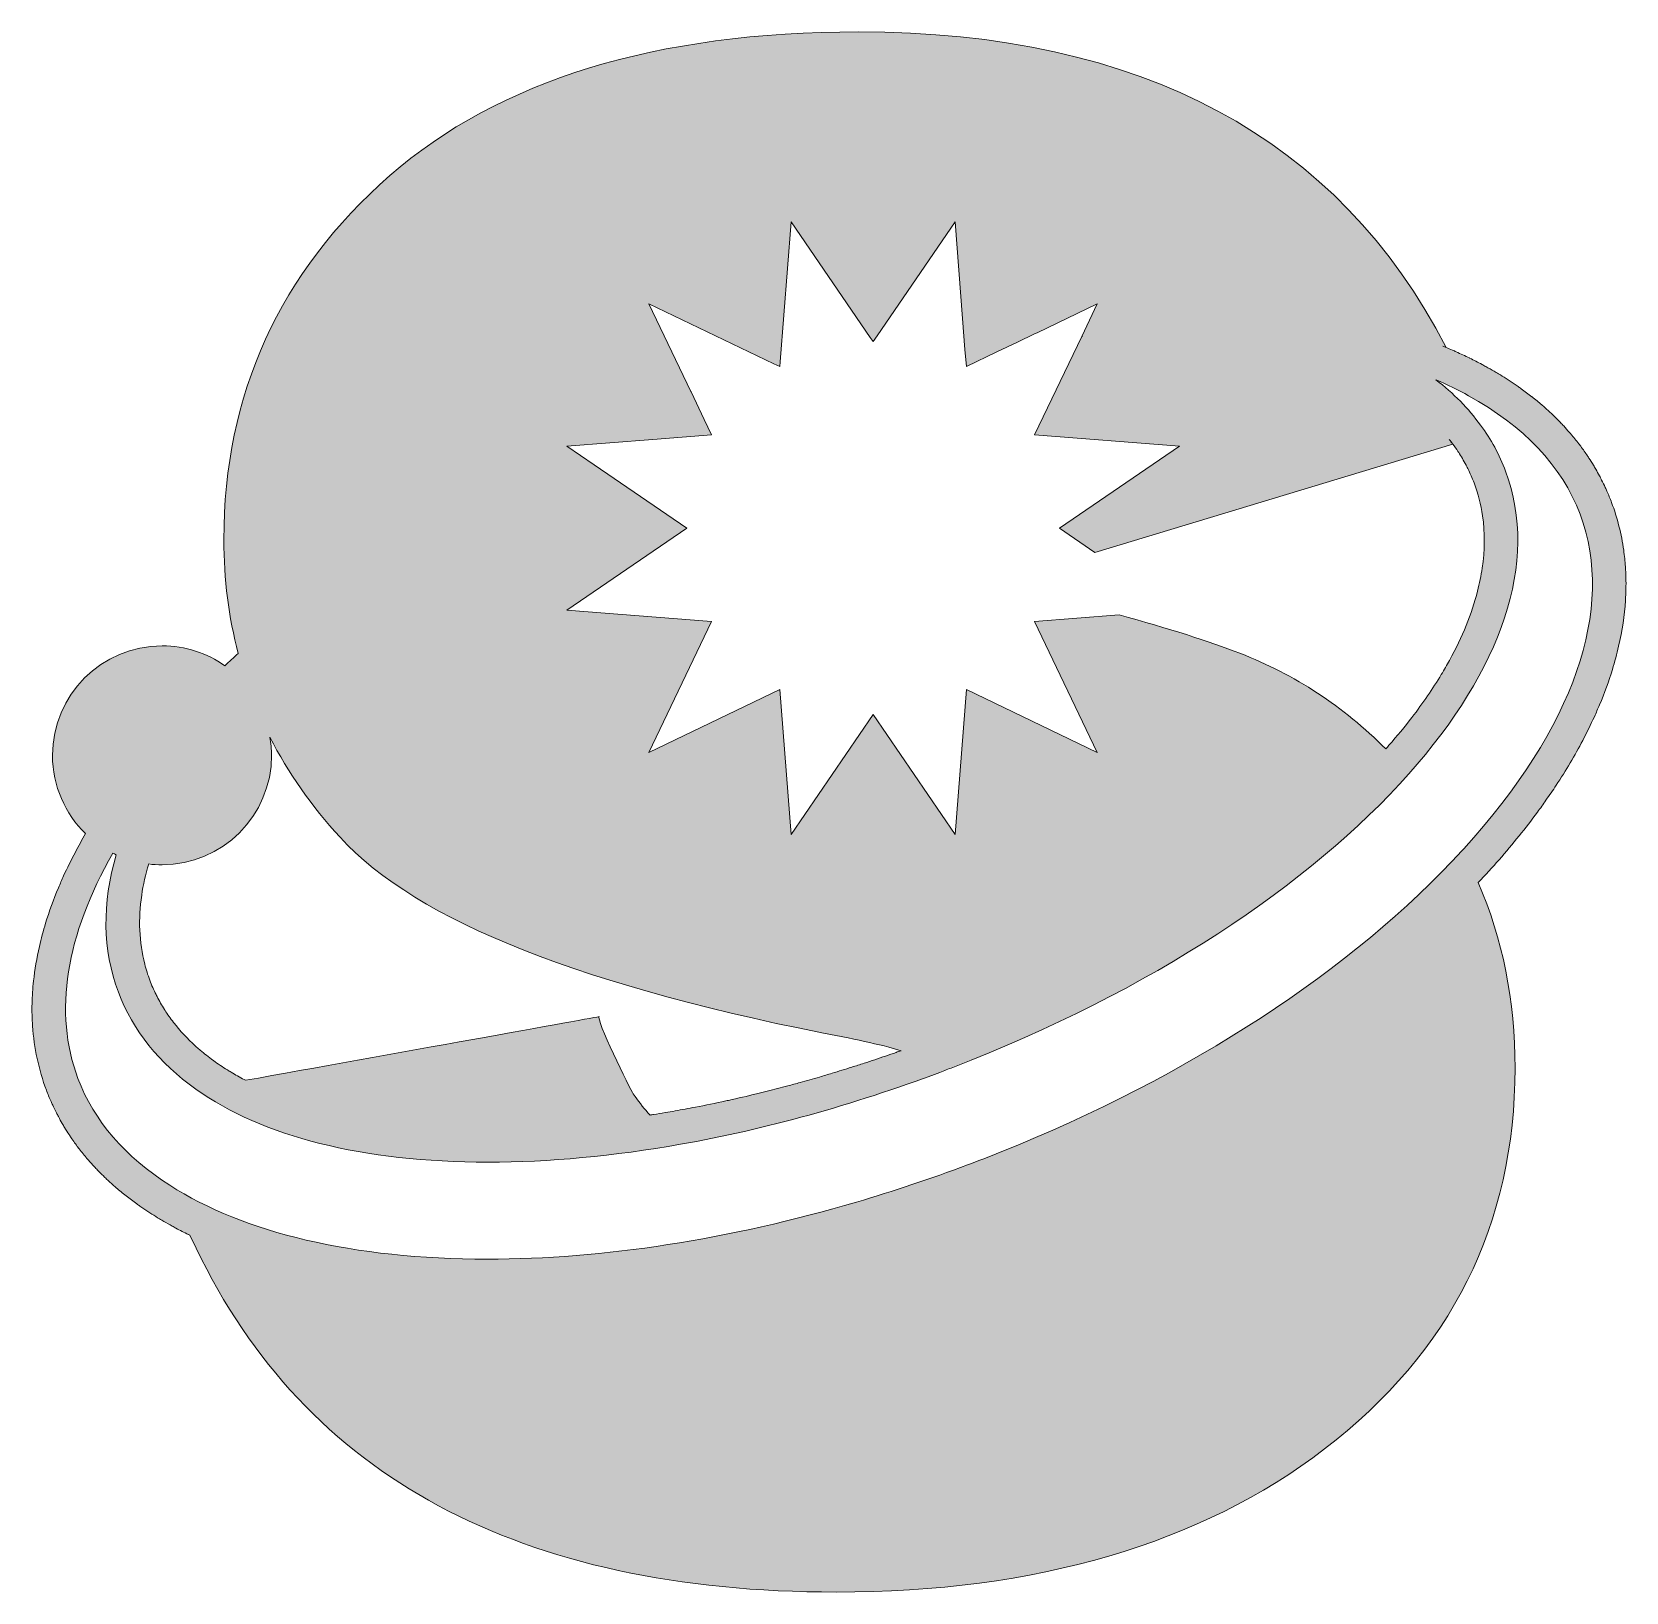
# Model space of a CAD drawing. Header units: millimetres. Extents: x -201 to -23, y -84 to 90.
import ezdxf

# ---------------------------------------------------------------- set-up
doc = ezdxf.new("R2010")
doc.units = ezdxf.units.MM
doc.header["$MEASUREMENT"] = 0
doc.layers.add('Layer 1', color=7, linetype='Continuous', lineweight=0)

msp = doc.modelspace()

# ---------------------------------------------------------------- hatches: boundary and pattern name
at = {"layer": 'Layer 1', "transparency": 33554687}
h = msp.add_hatch(color=7, dxfattribs=at)
h.dxf.hatch_style = 2
edge = h.paths.add_edge_path()
edge.add_spline(control_points=[(-41.21, -0.8), (-41.26, -0.85), (-41.32, -0.91), (-41.37, -0.97), (-53.6, -14.31), (-71.78, -26.17), (-92.88, -34.61), (-94.09, -35.1), (-95.3, -35.57), (-96.53, -36.03), (-100.65, -37.58), (-104.78, -38.95), (-108.89, -40.17), (-123.06, -44.34), (-137.09, -46.53), (-150.04, -46.53), (-164.94, -46.53), (-177.19, -43.59), (-185.44, -38.3), (-190.39, -35.13), (-193.9, -31.12), (-195.67, -26.39), (-198.43, -19.06), (-197.02, -10.42), (-191.77, -1.28), (-191.65, -1.35), (-191.53, -1.4), (-191.41, -1.46), (-192.99, -6.87), (-192.95, -12.05), (-191.17, -16.77), (-189.56, -21.06), (-186.62, -24.69), (-182.52, -27.59), (-175.12, -32.85), (-163.93, -35.72), (-149.98, -35.72), (-143.14, -35.72), (-135.92, -35.04), (-128.5, -33.73), (-119.09, -32.07), (-109.35, -29.37), (-99.6, -25.71), (-99.12, -25.53), (-98.65, -25.34), (-98.17, -25.16), (-76.18, -16.68), (-58.34, -4.84), (-47.33, 7.55), (-37.06, 19.11), (-32.73, 31.13), (-36.55, 41.29), (-37.23, 43.12), (-38.17, 44.83), (-39.33, 46.41), (-40.68, 48.27), (-42.34, 49.96), (-44.31, 51.47), (-43.03, 50.92), (-41.82, 50.32), (-40.67, 49.69), (-34.56, 46.35), (-30.27, 41.88), (-28.24, 36.49), (-24.29, 25.96), (-28.9, 12.72), (-41.21, -0.8)], knot_values=[0, 0, 0, 0, 1, 1, 1, 2, 2, 2, 3, 3, 3, 4, 4, 4, 5, 5, 5, 6, 6, 6, 7, 7, 7, 8, 8, 8, 9, 9, 9, 10, 10, 10, 11, 11, 11, 12, 12, 12, 13, 13, 13, 14, 14, 14, 15, 15, 15, 16, 16, 16, 17, 17, 17, 18, 18, 18, 19, 19, 19, 20, 20, 20, 21, 21, 21, 22, 22, 22, 22], degree=3, periodic=0)
edge = h.paths.add_edge_path()
edge.add_spline(control_points=[(-188.57, -5.97), (-188.41, -4.82), (-188.13, -3.66), (-187.79, -2.49), (-187.3, -2.55), (-186.8, -2.59), (-186.3, -2.59), (-179.56, -2.59), (-174.09, 2.88), (-174.09, 9.62), (-174.09, 10.31), (-174.16, 10.98), (-174.27, 11.64), (-172.26, 7.69), (-169.65, 3.96), (-166.46, 0.49), (-157.83, -8.92), (-139.3, -16.24), (-109.83, -21.88), (-108.14, -22.22), (-106.64, -22.56), (-105.3, -22.9), (-105.3, -22.9), (-103.93, -23.3), (-103.93, -23.3), (-104.12, -23.36), (-104.3, -23.43), (-104.48, -23.49), (-104.88, -23.63), (-105.27, -23.76), (-105.66, -23.89), (-106.46, -24.17), (-107.25, -24.44), (-108.05, -24.7), (-108.51, -24.84), (-108.96, -24.99), (-109.42, -25.13), (-110.15, -25.36), (-110.88, -25.59), (-111.61, -25.81), (-112.08, -25.95), (-112.55, -26.09), (-113.02, -26.23), (-113.74, -26.44), (-114.46, -26.64), (-115.18, -26.84), (-115.64, -26.97), (-116.1, -27.09), (-116.55, -27.22), (-117.32, -27.42), (-118.08, -27.61), (-118.84, -27.8), (-119.24, -27.9), (-119.64, -28.01), (-120.03, -28.1), (-121.08, -28.36), (-122.12, -28.6), (-123.15, -28.83), (-123.26, -28.85), (-123.37, -28.88), (-123.47, -28.9), (-124.6, -29.15), (-125.73, -29.38), (-126.85, -29.59), (-127.23, -29.67), (-127.6, -29.73), (-127.98, -29.8), (-128.73, -29.94), (-129.47, -30.08), (-130.21, -30.2), (-130.65, -30.27), (-131.08, -30.34), (-131.51, -30.41), (-131.64, -30.43), (-131.77, -30.45), (-131.9, -30.47), (-131.9, -30.47), (-132.14, -30.23), (-132.14, -30.23), (-132.71, -29.56), (-133.27, -28.86), (-133.77, -28.12), (-134.11, -27.61), (-138.07, -19.59), (-137.56, -19.5), (-137.57, -19.5), (-161.99, -23.9), (-176.99, -26.6), (-176.99, -26.6), (-177.14, -26.52), (-177.14, -26.52), (-177.64, -26.25), (-178.12, -25.98), (-178.59, -25.7), (-178.66, -25.66), (-178.74, -25.61), (-178.81, -25.57), (-179.35, -25.24), (-179.87, -24.9), (-180.37, -24.54), (-180.45, -24.48), (-180.53, -24.42), (-180.62, -24.36), (-181.11, -24), (-181.58, -23.63), (-182.04, -23.25), (-182.1, -23.19), (-182.16, -23.14), (-182.22, -23.09), (-183.15, -22.28), (-183.99, -21.42), (-184.73, -20.5), (-184.79, -20.44), (-184.84, -20.37), (-184.89, -20.31), (-185.24, -19.87), (-185.56, -19.42), (-185.87, -18.96), (-185.92, -18.87), (-185.98, -18.79), (-186.03, -18.7), (-186.33, -18.23), (-186.6, -17.76), (-186.86, -17.27), (-186.89, -17.19), (-186.93, -17.12), (-186.97, -17.04), (-187.22, -16.52), (-187.46, -16), (-187.66, -15.45), (-187.66, -15.45), (-187.66, -15.45), (-187.66, -15.45), (-187.89, -14.86), (-188.08, -14.25), (-188.23, -13.64), (-188.55, -12.42), (-188.73, -11.17), (-188.78, -9.88), (-188.84, -8.6), (-188.77, -7.3), (-188.57, -5.97)], knot_values=[0, 0, 0, 0, 1, 1, 1, 2, 2, 2, 3, 3, 3, 4, 4, 4, 5, 5, 5, 6, 6, 6, 7, 7, 7, 8, 8, 8, 9, 9, 9, 10, 10, 10, 11, 11, 11, 12, 12, 12, 13, 13, 13, 14, 14, 14, 15, 15, 15, 16, 16, 16, 17, 17, 17, 18, 18, 18, 19, 19, 19, 20, 20, 20, 21, 21, 21, 22, 22, 22, 23, 23, 23, 24, 24, 24, 25, 25, 25, 26, 26, 26, 27, 27, 27, 28, 28, 28, 29, 29, 29, 30, 30, 30, 31, 31, 31, 32, 32, 32, 33, 33, 33, 34, 34, 34, 35, 35, 35, 36, 36, 36, 37, 37, 37, 38, 38, 38, 39, 39, 39, 40, 40, 40, 41, 41, 41, 42, 42, 42, 43, 43, 43, 44, 44, 44, 45, 45, 45, 46, 46, 46, 47, 47, 47, 47], degree=3, periodic=0)
edge = h.paths.add_edge_path()
edge.add_spline(control_points=[(-138.13, 42), (-138.13, 42), (-138.13, 42), (-138.13, 42), (-138.13, 42), (-141.18, 44.09), (-141.18, 44.09), (-141.18, 44.09), (-131.61, 44.83), (-131.61, 44.83), (-131.61, 44.83), (-131.61, 44.83), (-131.61, 44.83), (-131.61, 44.83), (-125.04, 45.33), (-125.04, 45.33), (-125.04, 45.33), (-125.87, 47.06), (-125.87, 47.06), (-125.87, 47.06), (-125.87, 47.06), (-125.87, 47.06), (-125.87, 47.06), (-125.87, 47.06), (-125.87, 47.06), (-125.87, 47.06), (-125.87, 47.06), (-125.87, 47.06), (-125.87, 47.06), (-127.34, 50.14), (-127.34, 50.14), (-127.34, 50.14), (-127.34, 50.14), (-127.34, 50.14), (-127.34, 50.14), (-127.35, 50.15), (-127.35, 50.15), (-127.35, 50.15), (-132.03, 59.93), (-132.03, 59.93), (-132.03, 59.93), (-118.1, 53.26), (-118.1, 53.26), (-118.1, 53.26), (-118.1, 53.26), (-118.1, 53.26), (-118.1, 53.26), (-117.43, 52.94), (-117.43, 52.94), (-117.43, 52.94), (-117.39, 53.47), (-117.39, 53.47), (-117.39, 53.47), (-117.39, 53.47), (-117.39, 53.47), (-117.39, 53.47), (-117.39, 53.48), (-117.39, 53.48), (-117.39, 53.48), (-117.39, 53.48), (-117.39, 53.48), (-117.39, 53.48), (-116.19, 69.08), (-116.19, 69.08), (-116.19, 69.08), (-107.37, 56.19), (-107.37, 56.19), (-107.37, 56.19), (-107.36, 56.19), (-107.36, 56.19), (-107.36, 56.19), (-107.04, 55.72), (-107.04, 55.72), (-107.04, 55.72), (-106.6, 56.37), (-106.6, 56.37), (-106.6, 56.37), (-106.6, 56.37), (-106.6, 56.37), (-106.6, 56.37), (-97.9, 69.08), (-97.9, 69.08), (-97.9, 69.08), (-97.07, 58.31), (-97.07, 58.31), (-97.07, 58.31), (-97.07, 58.31), (-97.07, 58.31), (-97.07, 58.31), (-96.8, 54.84), (-96.8, 54.84), (-96.8, 54.84), (-96.8, 54.84), (-96.8, 54.84), (-96.8, 54.84), (-96.65, 52.94), (-96.65, 52.94), (-96.65, 52.94), (-93.24, 54.57), (-93.24, 54.57), (-93.24, 54.57), (-90.96, 55.66), (-90.96, 55.66), (-90.96, 55.66), (-90.96, 55.66), (-90.96, 55.66), (-90.96, 55.66), (-89.04, 56.59), (-89.04, 56.59), (-89.04, 56.59), (-88.77, 56.72), (-88.77, 56.72), (-88.77, 56.72), (-82.05, 59.93), (-82.05, 59.93), (-82.05, 59.93), (-83.79, 56.3), (-83.79, 56.3), (-83.76, 56.3), (-83.74, 56.31), (-83.71, 56.31), (-83.74, 56.31), (-83.76, 56.3), (-83.79, 56.3), (-83.79, 56.3), (-89.05, 45.33), (-89.05, 45.33), (-89.05, 45.33), (-72.9, 44.09), (-72.9, 44.09), (-72.9, 44.09), (-86.26, 34.94), (-86.26, 34.94), (-86.26, 34.94), (-82.31, 32.23), (-82.31, 32.23), (-82.31, 32.23), (-42.44, 44.3), (-42.44, 44.3), (-42.57, 44.48), (-42.69, 44.66), (-42.83, 44.83), (-42.69, 44.66), (-42.56, 44.48), (-42.43, 44.3), (-42.23, 44.03), (-42.03, 43.76), (-41.85, 43.48), (-41.8, 43.39), (-41.74, 43.31), (-41.69, 43.22), (-41.39, 42.76), (-41.11, 42.28), (-40.86, 41.79), (-40.83, 41.72), (-40.79, 41.64), (-40.75, 41.57), (-40.5, 41.05), (-40.26, 40.52), (-40.06, 39.97), (-39.61, 38.79), (-39.3, 37.56), (-39.11, 36.31), (-38.84, 34.43), (-38.86, 32.48), (-39.15, 30.49), (-39.27, 29.64), (-39.46, 28.78), (-39.68, 27.92), (-40.32, 25.4), (-41.36, 22.82), (-42.8, 20.2), (-43.08, 19.68), (-43.39, 19.15), (-43.71, 18.62), (-44.66, 17.04), (-45.76, 15.44), (-46.98, 13.85), (-47.77, 12.81), (-48.64, 11.77), (-49.54, 10.74), (-49.66, 10.6), (-49.78, 10.46), (-49.9, 10.33), (-54.61, 15.05), (-60.05, 18.63), (-66.15, 20.99), (-69.62, 22.33), (-74.13, 23.76), (-79.6, 25.28), (-79.6, 25.28), (-89.05, 24.55), (-89.05, 24.55), (-89.05, 24.55), (-82.05, 9.95), (-82.05, 9.95), (-82.05, 9.95), (-96.65, 16.94), (-96.65, 16.94), (-96.65, 16.94), (-97.9, 0.8), (-97.9, 0.8), (-97.9, 0.8), (-107.04, 14.16), (-107.04, 14.16), (-107.04, 14.16), (-116.19, 0.8), (-116.19, 0.8), (-116.19, 0.8), (-117.43, 16.94), (-117.43, 16.94), (-117.43, 16.94), (-132.03, 9.95), (-132.03, 9.95), (-132.03, 9.95), (-125.04, 24.55), (-125.04, 24.55), (-125.04, 24.55), (-141.18, 25.79), (-141.18, 25.79), (-141.18, 25.79), (-127.82, 34.94), (-127.82, 34.94), (-127.82, 34.94), (-138.13, 42), (-138.13, 42)], knot_values=[0, 0, 0, 0, 1, 1, 1, 2, 2, 2, 3, 3, 3, 4, 4, 4, 5, 5, 5, 6, 6, 6, 7, 7, 7, 8, 8, 8, 9, 9, 9, 10, 10, 10, 11, 11, 11, 12, 12, 12, 13, 13, 13, 14, 14, 14, 15, 15, 15, 16, 16, 16, 17, 17, 17, 18, 18, 18, 19, 19, 19, 20, 20, 20, 21, 21, 21, 22, 22, 22, 23, 23, 23, 24, 24, 24, 25, 25, 25, 26, 26, 26, 27, 27, 27, 28, 28, 28, 29, 29, 29, 30, 30, 30, 31, 31, 31, 32, 32, 32, 33, 33, 33, 34, 34, 34, 35, 35, 35, 36, 36, 36, 37, 37, 37, 38, 38, 38, 39, 39, 39, 40, 40, 40, 41, 41, 41, 42, 42, 42, 43, 43, 43, 44, 44, 44, 45, 45, 45, 46, 46, 46, 47, 47, 47, 48, 48, 48, 49, 49, 49, 50, 50, 50, 51, 51, 51, 52, 52, 52, 53, 53, 53, 54, 54, 54, 55, 55, 55, 56, 56, 56, 57, 57, 57, 58, 58, 58, 59, 59, 59, 60, 60, 60, 61, 61, 61, 62, 62, 62, 63, 63, 63, 64, 64, 64, 65, 65, 65, 66, 66, 66, 67, 67, 67, 68, 68, 68, 69, 69, 69, 70, 70, 70, 71, 71, 71, 72, 72, 72, 73, 73, 73, 74, 74, 74, 75, 75, 75, 75], degree=3, periodic=0)
edge = h.paths.add_edge_path()
edge.add_spline(control_points=[(-23.13, 29.4), (-23.14, 29.81), (-23.16, 30.22), (-23.19, 30.64), (-23.23, 31.25), (-23.29, 31.86), (-23.38, 32.47), (-23.63, 34.29), (-24.08, 36.07), (-24.73, 37.8), (-24.89, 38.23), (-25.07, 38.65), (-25.25, 39.07), (-25.31, 39.2), (-25.37, 39.33), (-25.43, 39.46), (-25.56, 39.75), (-25.69, 40.03), (-25.84, 40.3), (-25.91, 40.45), (-25.99, 40.6), (-26.07, 40.75), (-26.21, 41.01), (-26.35, 41.26), (-26.5, 41.52), (-26.58, 41.66), (-26.66, 41.81), (-26.75, 41.95), (-26.91, 42.22), (-27.08, 42.48), (-27.25, 42.74), (-27.33, 42.86), (-27.41, 42.98), (-27.49, 43.1), (-27.74, 43.47), (-28, 43.83), (-28.27, 44.19), (-28.27, 44.2), (-28.28, 44.21), (-28.28, 44.21), (-28.56, 44.58), (-28.85, 44.94), (-29.15, 45.29), (-29.24, 45.4), (-29.33, 45.5), (-29.43, 45.61), (-29.64, 45.85), (-29.85, 46.1), (-30.07, 46.33), (-30.19, 46.46), (-30.31, 46.58), (-30.42, 46.7), (-30.64, 46.92), (-30.85, 47.14), (-31.07, 47.35), (-31.2, 47.47), (-31.32, 47.59), (-31.44, 47.71), (-31.68, 47.93), (-31.92, 48.15), (-32.17, 48.37), (-32.28, 48.47), (-32.39, 48.57), (-32.51, 48.67), (-32.86, 48.97), (-33.22, 49.27), (-33.59, 49.56), (-33.6, 49.57), (-33.61, 49.58), (-33.62, 49.58), (-34.01, 49.89), (-34.4, 50.18), (-34.8, 50.47), (-34.92, 50.55), (-35.04, 50.64), (-35.16, 50.72), (-35.45, 50.92), (-35.74, 51.12), (-36.04, 51.32), (-36.19, 51.41), (-36.34, 51.51), (-36.49, 51.61), (-36.77, 51.79), (-37.05, 51.96), (-37.34, 52.14), (-37.5, 52.23), (-37.66, 52.32), (-37.82, 52.42), (-38.12, 52.6), (-38.43, 52.77), (-38.75, 52.94), (-38.89, 53.02), (-39.03, 53.1), (-39.17, 53.18), (-39.62, 53.42), (-40.07, 53.65), (-40.52, 53.87), (-40.54, 53.88), (-40.56, 53.89), (-40.57, 53.9), (-41.05, 54.13), (-41.54, 54.36), (-42.04, 54.58), (-42.18, 54.65), (-42.33, 54.71), (-42.47, 54.77), (-42.7, 54.87), (-42.94, 54.97), (-43.17, 55.07), (-43.3, 55.12), (-43.42, 55.18), (-43.55, 55.23), (-43.42, 55.18), (-43.3, 55.13), (-43.18, 55.08), (-55.19, 78.41), (-77.17, 90.24), (-108.65, 90.24), (-131.16, 90.24), (-148.75, 84.85), (-160.91, 74.22), (-173.19, 63.49), (-179.41, 49.84), (-179.41, 33.66), (-179.41, 29.24), (-178.87, 25.01), (-177.81, 20.97), (-178.32, 20.52), (-178.81, 20.07), (-179.3, 19.61), (-181.29, 21), (-183.69, 21.82), (-186.3, 21.82), (-193.04, 21.82), (-198.51, 16.36), (-198.51, 9.62), (-198.51, 6.19), (-197.09, 3.1), (-194.82, 0.89), (-194.82, 0.89), (-194.82, 0.89), (-194.82, 0.89), (-195.22, 0.2), (-195.6, -0.48), (-195.96, -1.17), (-196.43, -2.05), (-196.87, -2.94), (-197.27, -3.82), (-197.47, -4.26), (-197.66, -4.7), (-197.84, -5.14), (-198.4, -6.46), (-198.88, -7.78), (-199.28, -9.08), (-199.54, -9.95), (-199.78, -10.82), (-199.97, -11.68), (-200.27, -12.97), (-200.49, -14.26), (-200.62, -15.53), (-200.67, -15.95), (-200.71, -16.37), (-200.73, -16.79), (-200.79, -17.64), (-200.81, -18.47), (-200.79, -19.3), (-200.78, -19.71), (-200.76, -20.13), (-200.73, -20.54), (-200.65, -21.77), (-200.48, -22.98), (-200.22, -24.18), (-199.96, -25.37), (-199.62, -26.55), (-199.19, -27.7), (-199.03, -28.13), (-198.85, -28.55), (-198.67, -28.97), (-198.61, -29.1), (-198.55, -29.23), (-198.49, -29.36), (-198.36, -29.64), (-198.22, -29.93), (-198.08, -30.21), (-198.01, -30.35), (-197.93, -30.5), (-197.85, -30.65), (-197.71, -30.91), (-197.57, -31.17), (-197.42, -31.42), (-197.34, -31.56), (-197.25, -31.71), (-197.17, -31.85), (-197.01, -32.12), (-196.84, -32.38), (-196.67, -32.64), (-196.59, -32.76), (-196.51, -32.88), (-196.43, -33), (-196.18, -33.37), (-195.92, -33.74), (-195.65, -34.1), (-195.64, -34.1), (-195.64, -34.11), (-195.63, -34.11), (-195.36, -34.48), (-195.07, -34.84), (-194.77, -35.19), (-194.68, -35.3), (-194.58, -35.4), (-194.49, -35.51), (-194.28, -35.75), (-194.06, -36), (-193.84, -36.24), (-193.73, -36.36), (-193.61, -36.48), (-193.49, -36.6), (-193.28, -36.82), (-193.06, -37.04), (-192.84, -37.26), (-192.72, -37.37), (-192.6, -37.49), (-192.48, -37.61), (-192.24, -37.83), (-191.99, -38.05), (-191.74, -38.27), (-191.63, -38.37), (-191.52, -38.47), (-191.41, -38.57), (-191.05, -38.88), (-190.69, -39.18), (-190.31, -39.47), (-190.3, -39.48), (-190.3, -39.48), (-190.3, -39.48), (-189.91, -39.79), (-189.52, -40.08), (-189.11, -40.37), (-189, -40.45), (-188.88, -40.54), (-188.76, -40.62), (-188.47, -40.82), (-188.17, -41.02), (-187.88, -41.22), (-187.73, -41.31), (-187.58, -41.41), (-187.43, -41.5), (-187.15, -41.69), (-186.86, -41.86), (-186.57, -42.04), (-186.42, -42.13), (-186.26, -42.22), (-186.1, -42.32), (-185.79, -42.5), (-185.48, -42.67), (-185.16, -42.85), (-185.02, -42.93), (-184.89, -43), (-184.75, -43.08), (-184.3, -43.32), (-183.84, -43.55), (-183.38, -43.78), (-183.37, -43.79), (-183.36, -43.79), (-183.34, -43.8), (-183.29, -43.82), (-183.24, -43.85), (-183.19, -43.87), (-183.19, -43.87), (-182.51, -45.3), (-182.51, -45.3), (-182.51, -45.3), (-182.5, -45.29), (-182.5, -45.29), (-170.33, -70.75), (-146.4, -83.63), (-111.15, -83.63), (-88.86, -83.63), (-70.55, -78.27), (-56.71, -67.68), (-42.63, -56.9), (-35.49, -42.62), (-35.49, -25.24), (-35.49, -17.72), (-36.87, -10.8), (-39.6, -4.57), (-38.8, -3.72), (-38.02, -2.87), (-37.26, -2.01), (-35.73, -0.25), (-34.3, 1.51), (-33, 3.29), (-32.67, 3.73), (-32.35, 4.17), (-32.04, 4.62), (-31.65, 5.17), (-31.27, 5.72), (-30.91, 6.28), (-29.81, 7.94), (-28.83, 9.61), (-27.95, 11.27), (-27.49, 12.15), (-27.05, 13.04), (-26.65, 13.92), (-26.45, 14.36), (-26.26, 14.8), (-26.07, 15.24), (-25.52, 16.56), (-25.04, 17.87), (-24.64, 19.18), (-24.37, 20.05), (-24.14, 20.92), (-23.94, 21.78), (-23.55, 23.51), (-23.29, 25.21), (-23.18, 26.89), (-23.13, 27.74), (-23.11, 28.57), (-23.13, 29.4)], knot_values=[0, 0, 0, 0, 1, 1, 1, 2, 2, 2, 3, 3, 3, 4, 4, 4, 5, 5, 5, 6, 6, 6, 7, 7, 7, 8, 8, 8, 9, 9, 9, 10, 10, 10, 11, 11, 11, 12, 12, 12, 13, 13, 13, 14, 14, 14, 15, 15, 15, 16, 16, 16, 17, 17, 17, 18, 18, 18, 19, 19, 19, 20, 20, 20, 21, 21, 21, 22, 22, 22, 23, 23, 23, 24, 24, 24, 25, 25, 25, 26, 26, 26, 27, 27, 27, 28, 28, 28, 29, 29, 29, 30, 30, 30, 31, 31, 31, 32, 32, 32, 33, 33, 33, 34, 34, 34, 35, 35, 35, 36, 36, 36, 37, 37, 37, 38, 38, 38, 39, 39, 39, 40, 40, 40, 41, 41, 41, 42, 42, 42, 43, 43, 43, 44, 44, 44, 45, 45, 45, 46, 46, 46, 47, 47, 47, 48, 48, 48, 49, 49, 49, 50, 50, 50, 51, 51, 51, 52, 52, 52, 53, 53, 53, 54, 54, 54, 55, 55, 55, 56, 56, 56, 57, 57, 57, 58, 58, 58, 59, 59, 59, 60, 60, 60, 61, 61, 61, 62, 62, 62, 63, 63, 63, 64, 64, 64, 65, 65, 65, 66, 66, 66, 67, 67, 67, 68, 68, 68, 69, 69, 69, 70, 70, 70, 71, 71, 71, 72, 72, 72, 73, 73, 73, 74, 74, 74, 75, 75, 75, 76, 76, 76, 77, 77, 77, 78, 78, 78, 79, 79, 79, 80, 80, 80, 81, 81, 81, 82, 82, 82, 83, 83, 83, 84, 84, 84, 85, 85, 85, 86, 86, 86, 87, 87, 87, 88, 88, 88, 89, 89, 89, 90, 90, 90, 91, 91, 91, 92, 92, 92, 93, 93, 93, 94, 94, 94, 95, 95, 95, 96, 96, 96, 97, 97, 97, 98, 98, 98, 99, 99, 99, 100, 100, 100, 101, 101, 101, 102, 102, 102, 103, 103, 103, 104, 104, 104, 105, 105, 105, 106, 106, 106, 106], degree=3, periodic=0)

# ---------------------------------------------------------------- linework, layer by layer
at = {"layer": 'Layer 1'}
for points, knots in [([(-23.13, 29.4), (-23.14, 29.81), (-23.16, 30.22), (-23.19, 30.64), (-23.23, 31.25), (-23.29, 31.86), (-23.38, 32.47), (-23.63, 34.29), (-24.08, 36.07), (-24.73, 37.8), (-24.89, 38.23), (-25.07, 38.65), (-25.25, 39.07), (-25.31, 39.2), (-25.37, 39.33), (-25.43, 39.46), (-25.56, 39.75), (-25.69, 40.03), (-25.84, 40.3), (-25.91, 40.45), (-25.99, 40.6), (-26.07, 40.75), (-26.21, 41.01), (-26.35, 41.26), (-26.5, 41.52), (-26.58, 41.66), (-26.66, 41.81), (-26.75, 41.95), (-26.91, 42.22), (-27.08, 42.48), (-27.25, 42.74), (-27.33, 42.86), (-27.41, 42.98), (-27.49, 43.1), (-27.74, 43.47), (-28, 43.83), (-28.27, 44.19), (-28.27, 44.2), (-28.28, 44.21), (-28.28, 44.21), (-28.56, 44.58), (-28.85, 44.94), (-29.15, 45.29), (-29.24, 45.4), (-29.33, 45.5), (-29.43, 45.61), (-29.64, 45.85), (-29.85, 46.1), (-30.07, 46.33), (-30.19, 46.46), (-30.31, 46.58), (-30.42, 46.7), (-30.64, 46.92), (-30.85, 47.14), (-31.07, 47.35), (-31.2, 47.47), (-31.32, 47.59), (-31.44, 47.71), (-31.68, 47.93), (-31.92, 48.15), (-32.17, 48.37), (-32.28, 48.47), (-32.39, 48.57), (-32.51, 48.67), (-32.86, 48.97), (-33.22, 49.27), (-33.59, 49.56), (-33.6, 49.57), (-33.61, 49.58), (-33.62, 49.58), (-34.01, 49.89), (-34.4, 50.18), (-34.8, 50.47), (-34.92, 50.55), (-35.04, 50.64), (-35.16, 50.72), (-35.45, 50.92), (-35.74, 51.12), (-36.04, 51.32), (-36.19, 51.41), (-36.34, 51.51), (-36.49, 51.61), (-36.77, 51.79), (-37.05, 51.96), (-37.34, 52.14), (-37.5, 52.23), (-37.66, 52.32), (-37.82, 52.42), (-38.12, 52.6), (-38.43, 52.77), (-38.75, 52.94), (-38.89, 53.02), (-39.03, 53.1), (-39.17, 53.18), (-39.62, 53.42), (-40.07, 53.65), (-40.52, 53.87), (-40.54, 53.88), (-40.56, 53.89), (-40.57, 53.9), (-41.05, 54.13), (-41.54, 54.36), (-42.04, 54.58), (-42.18, 54.65), (-42.33, 54.71), (-42.47, 54.77), (-42.7, 54.87), (-42.94, 54.97), (-43.17, 55.07), (-43.3, 55.12), (-43.42, 55.18), (-43.55, 55.23), (-43.42, 55.18), (-43.3, 55.13), (-43.18, 55.08), (-55.19, 78.41), (-77.17, 90.24), (-108.65, 90.24), (-131.16, 90.24), (-148.75, 84.85), (-160.91, 74.22), (-173.19, 63.49), (-179.41, 49.84), (-179.41, 33.66), (-179.41, 29.24), (-178.87, 25.01), (-177.81, 20.97), (-178.32, 20.52), (-178.81, 20.07), (-179.3, 19.61), (-181.29, 21), (-183.69, 21.82), (-186.3, 21.82), (-193.04, 21.82), (-198.51, 16.36), (-198.51, 9.62), (-198.51, 6.19), (-197.09, 3.1), (-194.82, 0.89), (-194.82, 0.89), (-194.82, 0.89), (-194.82, 0.89), (-195.22, 0.2), (-195.6, -0.48), (-195.96, -1.17), (-196.43, -2.05), (-196.87, -2.94), (-197.27, -3.82), (-197.47, -4.26), (-197.66, -4.7), (-197.84, -5.14), (-198.4, -6.46), (-198.88, -7.78), (-199.28, -9.08), (-199.54, -9.95), (-199.78, -10.82), (-199.97, -11.68), (-200.27, -12.97), (-200.49, -14.26), (-200.62, -15.53), (-200.67, -15.95), (-200.71, -16.37), (-200.73, -16.79), (-200.79, -17.64), (-200.81, -18.47), (-200.79, -19.3), (-200.78, -19.71), (-200.76, -20.13), (-200.73, -20.54), (-200.65, -21.77), (-200.48, -22.98), (-200.22, -24.18), (-199.96, -25.37), (-199.62, -26.55), (-199.19, -27.7), (-199.03, -28.13), (-198.85, -28.55), (-198.67, -28.97), (-198.61, -29.1), (-198.55, -29.23), (-198.49, -29.36), (-198.36, -29.64), (-198.22, -29.93), (-198.08, -30.21), (-198.01, -30.35), (-197.93, -30.5), (-197.85, -30.65), (-197.71, -30.91), (-197.57, -31.17), (-197.42, -31.42), (-197.34, -31.56), (-197.25, -31.71), (-197.17, -31.85), (-197.01, -32.12), (-196.84, -32.38), (-196.67, -32.64), (-196.59, -32.76), (-196.51, -32.88), (-196.43, -33), (-196.18, -33.37), (-195.92, -33.74), (-195.65, -34.1), (-195.64, -34.1), (-195.64, -34.11), (-195.63, -34.11), (-195.36, -34.48), (-195.07, -34.84), (-194.77, -35.19), (-194.68, -35.3), (-194.58, -35.4), (-194.49, -35.51), (-194.28, -35.75), (-194.06, -36), (-193.84, -36.24), (-193.73, -36.36), (-193.61, -36.48), (-193.49, -36.6), (-193.28, -36.82), (-193.06, -37.04), (-192.84, -37.26), (-192.72, -37.37), (-192.6, -37.49), (-192.48, -37.61), (-192.24, -37.83), (-191.99, -38.05), (-191.74, -38.27), (-191.63, -38.37), (-191.52, -38.47), (-191.41, -38.57), (-191.05, -38.88), (-190.69, -39.18), (-190.31, -39.47), (-190.3, -39.48), (-190.3, -39.48), (-190.3, -39.48), (-189.91, -39.79), (-189.52, -40.08), (-189.11, -40.37), (-189, -40.45), (-188.88, -40.54), (-188.76, -40.62), (-188.47, -40.82), (-188.17, -41.02), (-187.88, -41.22), (-187.73, -41.31), (-187.58, -41.41), (-187.43, -41.5), (-187.15, -41.69), (-186.86, -41.86), (-186.57, -42.04), (-186.42, -42.13), (-186.26, -42.22), (-186.1, -42.32), (-185.79, -42.5), (-185.48, -42.67), (-185.16, -42.85), (-185.02, -42.93), (-184.89, -43), (-184.75, -43.08), (-184.3, -43.32), (-183.84, -43.55), (-183.38, -43.78), (-183.37, -43.79), (-183.36, -43.79), (-183.34, -43.8), (-183.29, -43.82), (-183.24, -43.85), (-183.19, -43.87), (-183.19, -43.87), (-182.51, -45.3), (-182.51, -45.3), (-182.51, -45.3), (-182.5, -45.29), (-182.5, -45.29), (-170.33, -70.75), (-146.4, -83.63), (-111.15, -83.63), (-88.86, -83.63), (-70.55, -78.27), (-56.71, -67.68), (-42.63, -56.9), (-35.49, -42.62), (-35.49, -25.24), (-35.49, -17.72), (-36.87, -10.8), (-39.6, -4.57), (-38.8, -3.72), (-38.02, -2.87), (-37.26, -2.01), (-35.73, -0.25), (-34.3, 1.51), (-33, 3.29), (-32.67, 3.73), (-32.35, 4.17), (-32.04, 4.62), (-31.65, 5.17), (-31.27, 5.72), (-30.91, 6.28), (-29.81, 7.94), (-28.83, 9.61), (-27.95, 11.27), (-27.49, 12.15), (-27.05, 13.04), (-26.65, 13.92), (-26.45, 14.36), (-26.26, 14.8), (-26.07, 15.24), (-25.52, 16.56), (-25.04, 17.87), (-24.64, 19.18), (-24.37, 20.05), (-24.14, 20.92), (-23.94, 21.78), (-23.55, 23.51), (-23.29, 25.21), (-23.18, 26.89), (-23.13, 27.74), (-23.11, 28.57), (-23.13, 29.4)], [0, 0, 0, 0, 1, 1, 1, 2, 2, 2, 3, 3, 3, 4, 4, 4, 5, 5, 5, 6, 6, 6, 7, 7, 7, 8, 8, 8, 9, 9, 9, 10, 10, 10, 11, 11, 11, 12, 12, 12, 13, 13, 13, 14, 14, 14, 15, 15, 15, 16, 16, 16, 17, 17, 17, 18, 18, 18, 19, 19, 19, 20, 20, 20, 21, 21, 21, 22, 22, 22, 23, 23, 23, 24, 24, 24, 25, 25, 25, 26, 26, 26, 27, 27, 27, 28, 28, 28, 29, 29, 29, 30, 30, 30, 31, 31, 31, 32, 32, 32, 33, 33, 33, 34, 34, 34, 35, 35, 35, 36, 36, 36, 37, 37, 37, 38, 38, 38, 39, 39, 39, 40, 40, 40, 41, 41, 41, 42, 42, 42, 43, 43, 43, 44, 44, 44, 45, 45, 45, 46, 46, 46, 47, 47, 47, 48, 48, 48, 49, 49, 49, 50, 50, 50, 51, 51, 51, 52, 52, 52, 53, 53, 53, 54, 54, 54, 55, 55, 55, 56, 56, 56, 57, 57, 57, 58, 58, 58, 59, 59, 59, 60, 60, 60, 61, 61, 61, 62, 62, 62, 63, 63, 63, 64, 64, 64, 65, 65, 65, 66, 66, 66, 67, 67, 67, 68, 68, 68, 69, 69, 69, 70, 70, 70, 71, 71, 71, 72, 72, 72, 73, 73, 73, 74, 74, 74, 75, 75, 75, 76, 76, 76, 77, 77, 77, 78, 78, 78, 79, 79, 79, 80, 80, 80, 81, 81, 81, 82, 82, 82, 83, 83, 83, 84, 84, 84, 85, 85, 85, 86, 86, 86, 87, 87, 87, 88, 88, 88, 89, 89, 89, 90, 90, 90, 91, 91, 91, 92, 92, 92, 93, 93, 93, 94, 94, 94, 95, 95, 95, 96, 96, 96, 97, 97, 97, 98, 98, 98, 99, 99, 99, 100, 100, 100, 101, 101, 101, 102, 102, 102, 103, 103, 103, 104, 104, 104, 105, 105, 105, 106, 106, 106, 106]), ([(-138.13, 42), (-138.13, 42), (-138.13, 42), (-138.13, 42), (-138.13, 42), (-141.18, 44.09), (-141.18, 44.09), (-141.18, 44.09), (-131.61, 44.83), (-131.61, 44.83), (-131.61, 44.83), (-131.61, 44.83), (-131.61, 44.83), (-131.61, 44.83), (-125.04, 45.33), (-125.04, 45.33), (-125.04, 45.33), (-125.87, 47.06), (-125.87, 47.06), (-125.87, 47.06), (-125.87, 47.06), (-125.87, 47.06), (-125.87, 47.06), (-125.87, 47.06), (-125.87, 47.06), (-125.87, 47.06), (-125.87, 47.06), (-125.87, 47.06), (-125.87, 47.06), (-127.34, 50.14), (-127.34, 50.14), (-127.34, 50.14), (-127.34, 50.14), (-127.34, 50.14), (-127.34, 50.14), (-127.35, 50.15), (-127.35, 50.15), (-127.35, 50.15), (-132.03, 59.93), (-132.03, 59.93), (-132.03, 59.93), (-118.1, 53.26), (-118.1, 53.26), (-118.1, 53.26), (-118.1, 53.26), (-118.1, 53.26), (-118.1, 53.26), (-117.43, 52.94), (-117.43, 52.94), (-117.43, 52.94), (-117.39, 53.47), (-117.39, 53.47), (-117.39, 53.47), (-117.39, 53.47), (-117.39, 53.47), (-117.39, 53.47), (-117.39, 53.48), (-117.39, 53.48), (-117.39, 53.48), (-117.39, 53.48), (-117.39, 53.48), (-117.39, 53.48), (-116.19, 69.08), (-116.19, 69.08), (-116.19, 69.08), (-107.37, 56.19), (-107.37, 56.19), (-107.37, 56.19), (-107.36, 56.19), (-107.36, 56.19), (-107.36, 56.19), (-107.04, 55.72), (-107.04, 55.72), (-107.04, 55.72), (-106.6, 56.37), (-106.6, 56.37), (-106.6, 56.37), (-106.6, 56.37), (-106.6, 56.37), (-106.6, 56.37), (-97.9, 69.08), (-97.9, 69.08), (-97.9, 69.08), (-97.07, 58.31), (-97.07, 58.31), (-97.07, 58.31), (-97.07, 58.31), (-97.07, 58.31), (-97.07, 58.31), (-96.8, 54.84), (-96.8, 54.84), (-96.8, 54.84), (-96.8, 54.84), (-96.8, 54.84), (-96.8, 54.84), (-96.65, 52.94), (-96.65, 52.94), (-96.65, 52.94), (-93.24, 54.57), (-93.24, 54.57), (-93.24, 54.57), (-90.96, 55.66), (-90.96, 55.66), (-90.96, 55.66), (-90.96, 55.66), (-90.96, 55.66), (-90.96, 55.66), (-89.04, 56.59), (-89.04, 56.59), (-89.04, 56.59), (-88.77, 56.72), (-88.77, 56.72), (-88.77, 56.72), (-82.05, 59.93), (-82.05, 59.93), (-82.05, 59.93), (-83.79, 56.3), (-83.79, 56.3), (-83.76, 56.3), (-83.74, 56.31), (-83.71, 56.31), (-83.74, 56.31), (-83.76, 56.3), (-83.79, 56.3), (-83.79, 56.3), (-89.05, 45.33), (-89.05, 45.33), (-89.05, 45.33), (-72.9, 44.09), (-72.9, 44.09), (-72.9, 44.09), (-86.26, 34.94), (-86.26, 34.94), (-86.26, 34.94), (-82.31, 32.23), (-82.31, 32.23), (-82.31, 32.23), (-42.44, 44.3), (-42.44, 44.3), (-42.57, 44.48), (-42.69, 44.66), (-42.83, 44.83), (-42.69, 44.66), (-42.56, 44.48), (-42.43, 44.3), (-42.23, 44.03), (-42.03, 43.76), (-41.85, 43.48), (-41.8, 43.39), (-41.74, 43.31), (-41.69, 43.22), (-41.39, 42.76), (-41.11, 42.28), (-40.86, 41.79), (-40.83, 41.72), (-40.79, 41.64), (-40.75, 41.57), (-40.5, 41.05), (-40.26, 40.52), (-40.06, 39.97), (-39.61, 38.79), (-39.3, 37.56), (-39.11, 36.31), (-38.84, 34.43), (-38.86, 32.48), (-39.15, 30.49), (-39.27, 29.64), (-39.46, 28.78), (-39.68, 27.92), (-40.32, 25.4), (-41.36, 22.82), (-42.8, 20.2), (-43.08, 19.68), (-43.39, 19.15), (-43.71, 18.62), (-44.66, 17.04), (-45.76, 15.44), (-46.98, 13.85), (-47.77, 12.81), (-48.64, 11.77), (-49.54, 10.74), (-49.66, 10.6), (-49.78, 10.46), (-49.9, 10.33), (-54.61, 15.05), (-60.05, 18.63), (-66.15, 20.99), (-69.62, 22.33), (-74.13, 23.76), (-79.6, 25.28), (-79.6, 25.28), (-89.05, 24.55), (-89.05, 24.55), (-89.05, 24.55), (-82.05, 9.95), (-82.05, 9.95), (-82.05, 9.95), (-96.65, 16.94), (-96.65, 16.94), (-96.65, 16.94), (-97.9, 0.8), (-97.9, 0.8), (-97.9, 0.8), (-107.04, 14.16), (-107.04, 14.16), (-107.04, 14.16), (-116.19, 0.8), (-116.19, 0.8), (-116.19, 0.8), (-117.43, 16.94), (-117.43, 16.94), (-117.43, 16.94), (-132.03, 9.95), (-132.03, 9.95), (-132.03, 9.95), (-125.04, 24.55), (-125.04, 24.55), (-125.04, 24.55), (-141.18, 25.79), (-141.18, 25.79), (-141.18, 25.79), (-127.82, 34.94), (-127.82, 34.94), (-127.82, 34.94), (-138.13, 42), (-138.13, 42)], [0, 0, 0, 0, 1, 1, 1, 2, 2, 2, 3, 3, 3, 4, 4, 4, 5, 5, 5, 6, 6, 6, 7, 7, 7, 8, 8, 8, 9, 9, 9, 10, 10, 10, 11, 11, 11, 12, 12, 12, 13, 13, 13, 14, 14, 14, 15, 15, 15, 16, 16, 16, 17, 17, 17, 18, 18, 18, 19, 19, 19, 20, 20, 20, 21, 21, 21, 22, 22, 22, 23, 23, 23, 24, 24, 24, 25, 25, 25, 26, 26, 26, 27, 27, 27, 28, 28, 28, 29, 29, 29, 30, 30, 30, 31, 31, 31, 32, 32, 32, 33, 33, 33, 34, 34, 34, 35, 35, 35, 36, 36, 36, 37, 37, 37, 38, 38, 38, 39, 39, 39, 40, 40, 40, 41, 41, 41, 42, 42, 42, 43, 43, 43, 44, 44, 44, 45, 45, 45, 46, 46, 46, 47, 47, 47, 48, 48, 48, 49, 49, 49, 50, 50, 50, 51, 51, 51, 52, 52, 52, 53, 53, 53, 54, 54, 54, 55, 55, 55, 56, 56, 56, 57, 57, 57, 58, 58, 58, 59, 59, 59, 60, 60, 60, 61, 61, 61, 62, 62, 62, 63, 63, 63, 64, 64, 64, 65, 65, 65, 66, 66, 66, 67, 67, 67, 68, 68, 68, 69, 69, 69, 70, 70, 70, 71, 71, 71, 72, 72, 72, 73, 73, 73, 74, 74, 74, 75, 75, 75, 75]), ([(-41.21, -0.8), (-41.26, -0.85), (-41.32, -0.91), (-41.37, -0.97), (-53.6, -14.31), (-71.78, -26.17), (-92.88, -34.61), (-94.09, -35.1), (-95.3, -35.57), (-96.53, -36.03), (-100.65, -37.58), (-104.78, -38.95), (-108.89, -40.17), (-123.06, -44.34), (-137.09, -46.53), (-150.04, -46.53), (-164.94, -46.53), (-177.19, -43.59), (-185.44, -38.3), (-190.39, -35.13), (-193.9, -31.12), (-195.67, -26.39), (-198.43, -19.06), (-197.02, -10.42), (-191.77, -1.28), (-191.65, -1.35), (-191.53, -1.4), (-191.41, -1.46), (-192.99, -6.87), (-192.95, -12.05), (-191.17, -16.77), (-189.56, -21.06), (-186.62, -24.69), (-182.52, -27.59), (-175.12, -32.85), (-163.93, -35.72), (-149.98, -35.72), (-143.14, -35.72), (-135.92, -35.04), (-128.5, -33.73), (-119.09, -32.07), (-109.35, -29.37), (-99.6, -25.71), (-99.12, -25.53), (-98.65, -25.34), (-98.17, -25.16), (-76.18, -16.68), (-58.34, -4.84), (-47.33, 7.55), (-37.06, 19.11), (-32.73, 31.13), (-36.55, 41.29), (-37.23, 43.12), (-38.17, 44.83), (-39.33, 46.41), (-40.68, 48.27), (-42.34, 49.96), (-44.31, 51.47), (-43.03, 50.92), (-41.82, 50.32), (-40.67, 49.69), (-34.56, 46.35), (-30.27, 41.88), (-28.24, 36.49), (-24.29, 25.96), (-28.9, 12.72), (-41.21, -0.8)], [0, 0, 0, 0, 1, 1, 1, 2, 2, 2, 3, 3, 3, 4, 4, 4, 5, 5, 5, 6, 6, 6, 7, 7, 7, 8, 8, 8, 9, 9, 9, 10, 10, 10, 11, 11, 11, 12, 12, 12, 13, 13, 13, 14, 14, 14, 15, 15, 15, 16, 16, 16, 17, 17, 17, 18, 18, 18, 19, 19, 19, 20, 20, 20, 21, 21, 21, 22, 22, 22, 22]), ([(-188.57, -5.97), (-188.41, -4.82), (-188.13, -3.66), (-187.79, -2.49), (-187.3, -2.55), (-186.8, -2.59), (-186.3, -2.59), (-179.56, -2.59), (-174.09, 2.88), (-174.09, 9.62), (-174.09, 10.31), (-174.16, 10.98), (-174.27, 11.64), (-172.26, 7.69), (-169.65, 3.96), (-166.46, 0.49), (-157.83, -8.92), (-139.3, -16.24), (-109.83, -21.88), (-108.14, -22.22), (-106.64, -22.56), (-105.3, -22.9), (-105.3, -22.9), (-103.93, -23.3), (-103.93, -23.3), (-104.12, -23.36), (-104.3, -23.43), (-104.48, -23.49), (-104.88, -23.63), (-105.27, -23.76), (-105.66, -23.89), (-106.46, -24.17), (-107.25, -24.44), (-108.05, -24.7), (-108.51, -24.84), (-108.96, -24.99), (-109.42, -25.13), (-110.15, -25.36), (-110.88, -25.59), (-111.61, -25.81), (-112.08, -25.95), (-112.55, -26.09), (-113.02, -26.23), (-113.74, -26.44), (-114.46, -26.64), (-115.18, -26.84), (-115.64, -26.97), (-116.1, -27.09), (-116.55, -27.22), (-117.32, -27.42), (-118.08, -27.61), (-118.84, -27.8), (-119.24, -27.9), (-119.64, -28.01), (-120.03, -28.1), (-121.08, -28.36), (-122.12, -28.6), (-123.15, -28.83), (-123.26, -28.85), (-123.37, -28.88), (-123.47, -28.9), (-124.6, -29.15), (-125.73, -29.38), (-126.85, -29.59), (-127.23, -29.67), (-127.6, -29.73), (-127.98, -29.8), (-128.73, -29.94), (-129.47, -30.08), (-130.21, -30.2), (-130.65, -30.27), (-131.08, -30.34), (-131.51, -30.41), (-131.64, -30.43), (-131.77, -30.45), (-131.9, -30.47), (-131.9, -30.47), (-132.14, -30.23), (-132.14, -30.23), (-132.71, -29.56), (-133.27, -28.86), (-133.77, -28.12), (-134.11, -27.61), (-138.07, -19.59), (-137.56, -19.5), (-137.57, -19.5), (-161.99, -23.9), (-176.99, -26.6), (-176.99, -26.6), (-177.14, -26.52), (-177.14, -26.52), (-177.64, -26.25), (-178.12, -25.98), (-178.59, -25.7), (-178.66, -25.66), (-178.74, -25.61), (-178.81, -25.57), (-179.35, -25.24), (-179.87, -24.9), (-180.37, -24.54), (-180.45, -24.48), (-180.53, -24.42), (-180.62, -24.36), (-181.11, -24), (-181.58, -23.63), (-182.04, -23.25), (-182.1, -23.19), (-182.16, -23.14), (-182.22, -23.09), (-183.15, -22.28), (-183.99, -21.42), (-184.73, -20.5), (-184.79, -20.44), (-184.84, -20.37), (-184.89, -20.31), (-185.24, -19.87), (-185.56, -19.42), (-185.87, -18.96), (-185.92, -18.87), (-185.98, -18.79), (-186.03, -18.7), (-186.33, -18.23), (-186.6, -17.76), (-186.86, -17.27), (-186.89, -17.19), (-186.93, -17.12), (-186.97, -17.04), (-187.22, -16.52), (-187.46, -16), (-187.66, -15.45), (-187.66, -15.45), (-187.66, -15.45), (-187.66, -15.45), (-187.89, -14.86), (-188.08, -14.25), (-188.23, -13.64), (-188.55, -12.42), (-188.73, -11.17), (-188.78, -9.88), (-188.84, -8.6), (-188.77, -7.3), (-188.57, -5.97)], [0, 0, 0, 0, 1, 1, 1, 2, 2, 2, 3, 3, 3, 4, 4, 4, 5, 5, 5, 6, 6, 6, 7, 7, 7, 8, 8, 8, 9, 9, 9, 10, 10, 10, 11, 11, 11, 12, 12, 12, 13, 13, 13, 14, 14, 14, 15, 15, 15, 16, 16, 16, 17, 17, 17, 18, 18, 18, 19, 19, 19, 20, 20, 20, 21, 21, 21, 22, 22, 22, 23, 23, 23, 24, 24, 24, 25, 25, 25, 26, 26, 26, 27, 27, 27, 28, 28, 28, 29, 29, 29, 30, 30, 30, 31, 31, 31, 32, 32, 32, 33, 33, 33, 34, 34, 34, 35, 35, 35, 36, 36, 36, 37, 37, 37, 38, 38, 38, 39, 39, 39, 40, 40, 40, 41, 41, 41, 42, 42, 42, 43, 43, 43, 44, 44, 44, 45, 45, 45, 46, 46, 46, 47, 47, 47, 47])]:
    msp.add_open_spline(points, degree=3, knots=knots, dxfattribs=at)

doc.saveas('drawing.dxf')
